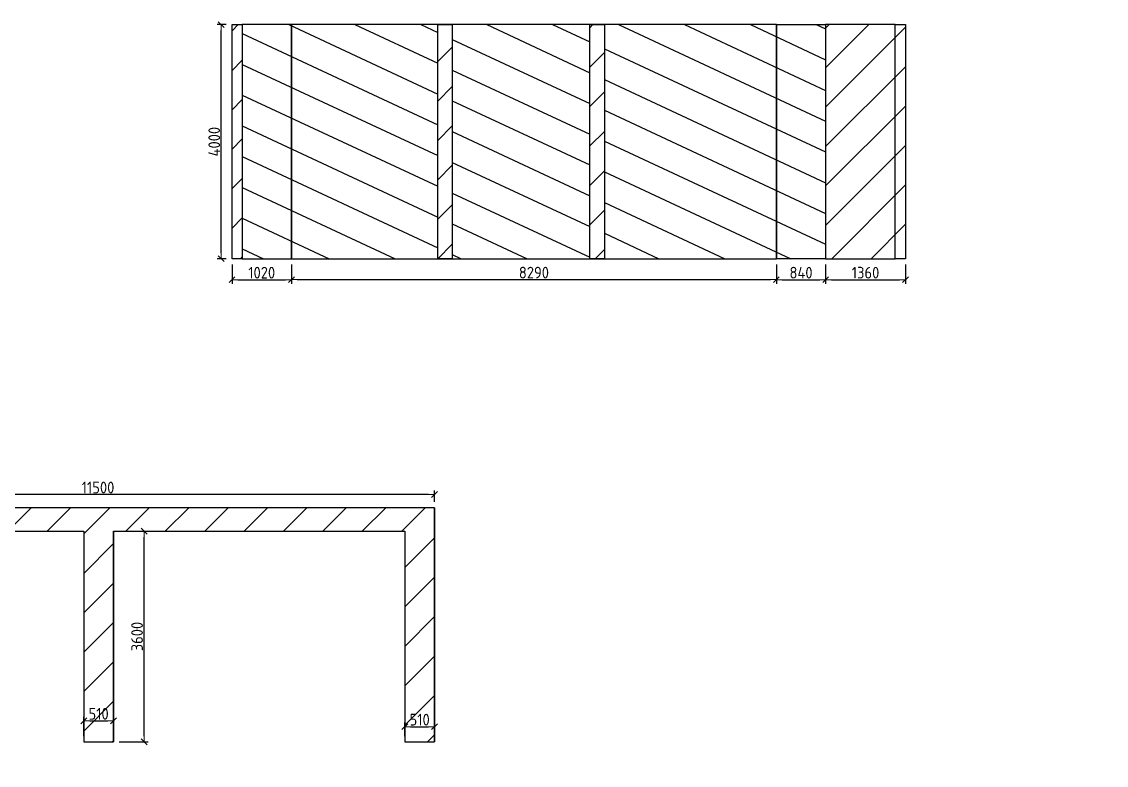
# Model space of a CAD drawing. Header units: millimetres. Extents: x -213536 to 1564669, y -45299 to 942238.
# Drawn here: x -56186 to -37645, y 108628 to 121335 of the extents above; entities that cross this region are included whole.
import ezdxf

# ---------------------------------------------------------------- set-up
doc = ezdxf.new("R2010")
doc.units = ezdxf.units.MM
doc.layers.add('1) мет уголки', color=6, linetype='Continuous')
doc.layers.add('Размеры', color=7, linetype='Continuous', lineweight=15)
doc.styles.add('СПДС', font='isocpeur.ttf', dxfattribs={"width": 0.9})
doc.dimstyles.new('Размера А3', dxfattribs={"dimtxt": 200, "dimasz": 100, "dimexe": 70, "dimexo": 100, "dimgap": 20, "dimtad": 1, "dimdec": 0, "dimrnd": 10, "dimzin": 0, "dimdsep": 46, "dimtxsty": 'СПДС', "dimblk": 'ARROWHEAD_6', "dimcen": 1, "dimclrd": 256, "dimclre": 256, "dimclrt": 256, "dimazin": 0, "dimtfac": 1, "dimtdec": 0, "dimtmove": 2, "dimatfit": 3, "dimfxl": 1, "dimtolj": 1, "dimtzin": 0, "dimarcsym": 0})

# ---------------------------------------------------------------- blocks, each defined once
blk = doc.blocks.new('ARROWHEAD_6')
at = {"color": 0, "linetype": 'Continuous'}
for p, q in [((0, 0), (-1, 0)), ((-0.5, -0.5), (0.5, 0.5))]:
    blk.add_line(p, q, dxfattribs=at)
blk = doc.blocks.new('*D822')
at = {"layer": 'Defpoints', "color": 0, "lineweight": 50, "transparency": 16777216}
for p in [(-52775, 121285), (-52591, 121285), (-52591, 117285)]:
    blk.add_point(p, dxfattribs=at)
at = {"layer": 'Размеры', "lineweight": -2, "transparency": 16777216}
for p, q in [((-52691, 121285), (-52845, 121285)), ((-52775, 117385), (-52775, 121185)), ((-52691, 117285), (-52845, 117285))]:
    blk.add_line(p, q, dxfattribs=at)
at = {"layer": 'Размеры', "lineweight": -2, "transparency": 16777216, "xscale": 100, "yscale": 100, "zscale": 100}
for p, rotation in [((-52775, 121285), 90), ((-52775, 117285), 270)]:
    blk.add_blockref('ARROWHEAD_6', p, dxfattribs=dict(at, rotation=rotation))
at = {"layer": 'Размеры', "lineweight": 25, "transparency": 16777216, "insert": (-52895, 119285), "char_height": 200, "attachment_point": 5, "rotation": 90, "style": 'СПДС'}
blk.add_mtext('\\A1;4000', dxfattribs=at)
blk = doc.blocks.new('*D823')
at = {"layer": 'Defpoints', "color": 0, "lineweight": 50, "transparency": 16777216}
for p in [(-52591, 117285), (-51575, 117285), (-51575, 116926)]:
    blk.add_point(p, dxfattribs=at)
at = {"layer": 'Размеры', "lineweight": -2, "transparency": 16777216}
for p, q in [((-52591, 117185), (-52591, 116856)), ((-51575, 117185), (-51575, 116856)), ((-52491, 116926), (-51675, 116926))]:
    blk.add_line(p, q, dxfattribs=at)
at = {"layer": 'Размеры', "lineweight": -2, "transparency": 16777216, "xscale": 100, "yscale": 100, "zscale": 100, "rotation": 180}
blk.add_blockref('ARROWHEAD_6', (-52591, 116926), dxfattribs=at)
at = {"layer": 'Размеры', "lineweight": -2, "transparency": 16777216, "xscale": 100, "yscale": 100, "zscale": 100}
blk.add_blockref('ARROWHEAD_6', (-51575, 116926), dxfattribs=at)
at = {"layer": 'Размеры', "lineweight": 25, "transparency": 16777216, "insert": (-52083, 117046), "char_height": 200, "attachment_point": 5, "style": 'СПДС'}
blk.add_mtext('\\A1;1020', dxfattribs=at)
blk = doc.blocks.new('*D824')
at = {"layer": 'Defpoints', "color": 0, "lineweight": 50, "transparency": 16777216}
for p in [(-51575, 117285), (-43285, 117285), (-43285, 116927)]:
    blk.add_point(p, dxfattribs=at)
at = {"layer": 'Размеры', "lineweight": -2, "transparency": 16777216}
for p, q in [((-51575, 117185), (-51575, 116857)), ((-43285, 117185), (-43285, 116857)), ((-51475, 116927), (-43385, 116927))]:
    blk.add_line(p, q, dxfattribs=at)
at = {"layer": 'Размеры', "lineweight": -2, "transparency": 16777216, "xscale": 100, "yscale": 100, "zscale": 100, "rotation": 180}
blk.add_blockref('ARROWHEAD_6', (-51575, 116927), dxfattribs=at)
at = {"layer": 'Размеры', "lineweight": -2, "transparency": 16777216, "xscale": 100, "yscale": 100, "zscale": 100}
blk.add_blockref('ARROWHEAD_6', (-43285, 116927), dxfattribs=at)
at = {"layer": 'Размеры', "lineweight": 25, "transparency": 16777216, "insert": (-47430, 117047), "char_height": 200, "attachment_point": 5, "style": 'СПДС'}
blk.add_mtext('\\A1;8290', dxfattribs=at)
blk = doc.blocks.new('*D825')
at = {"layer": 'Defpoints', "color": 0, "lineweight": 50, "transparency": 16777216}
for p in [(-43285, 117285), (-42443, 117285), (-42443, 116926)]:
    blk.add_point(p, dxfattribs=at)
at = {"layer": 'Размеры', "lineweight": -2, "transparency": 16777216}
for p, q in [((-43285, 117185), (-43285, 116856)), ((-42443, 117185), (-42443, 116856)), ((-43185, 116926), (-42543, 116926))]:
    blk.add_line(p, q, dxfattribs=at)
at = {"layer": 'Размеры', "lineweight": -2, "transparency": 16777216, "xscale": 100, "yscale": 100, "zscale": 100, "rotation": 180}
blk.add_blockref('ARROWHEAD_6', (-43285, 116926), dxfattribs=at)
at = {"layer": 'Размеры', "lineweight": -2, "transparency": 16777216, "xscale": 100, "yscale": 100, "zscale": 100}
blk.add_blockref('ARROWHEAD_6', (-42443, 116926), dxfattribs=at)
at = {"layer": 'Размеры', "lineweight": 25, "transparency": 16777216, "insert": (-42864, 117046), "char_height": 200, "attachment_point": 5, "style": 'СПДС'}
blk.add_mtext('\\A1;840', dxfattribs=at)
blk = doc.blocks.new('*D826')
at = {"layer": 'Defpoints', "color": 0, "lineweight": 50, "transparency": 16777216}
for p in [(-42443, 117285), (-41078, 117285), (-41078, 116926)]:
    blk.add_point(p, dxfattribs=at)
at = {"layer": 'Размеры', "lineweight": -2, "transparency": 16777216}
for p, q in [((-42443, 117185), (-42443, 116856)), ((-41078, 117185), (-41078, 116856)), ((-42343, 116926), (-41178, 116926))]:
    blk.add_line(p, q, dxfattribs=at)
at = {"layer": 'Размеры', "lineweight": -2, "transparency": 16777216, "xscale": 100, "yscale": 100, "zscale": 100, "rotation": 180}
blk.add_blockref('ARROWHEAD_6', (-42443, 116926), dxfattribs=at)
at = {"layer": 'Размеры', "lineweight": -2, "transparency": 16777216, "xscale": 100, "yscale": 100, "zscale": 100}
blk.add_blockref('ARROWHEAD_6', (-41078, 116926), dxfattribs=at)
at = {"layer": 'Размеры', "lineweight": 25, "transparency": 16777216, "insert": (-41761, 117046), "char_height": 200, "attachment_point": 5, "style": 'СПДС'}
blk.add_mtext('\\A1;1360', dxfattribs=at)
blk = doc.blocks.new('*D860')
at = {"layer": 'Defpoints', "color": 0, "lineweight": 50, "transparency": 16777216}
for p in [(-60632, 113255), (-60632, 113028), (-49130, 113028)]:
    blk.add_point(p, dxfattribs=at)
at = {"layer": 'Размеры', "lineweight": -2, "transparency": 16777216}
for p, q in [((-60632, 113128), (-60632, 113325)), ((-49130, 113128), (-49130, 113325)), ((-49230, 113255), (-60532, 113255))]:
    blk.add_line(p, q, dxfattribs=at)
at = {"layer": 'Размеры', "lineweight": -2, "transparency": 16777216, "xscale": 100, "yscale": 100, "zscale": 100, "rotation": 180}
blk.add_blockref('ARROWHEAD_6', (-60632, 113255), dxfattribs=at)
at = {"layer": 'Размеры', "lineweight": -2, "transparency": 16777216, "xscale": 100, "yscale": 100, "zscale": 100}
blk.add_blockref('ARROWHEAD_6', (-49130, 113255), dxfattribs=at)
at = {"layer": 'Размеры', "lineweight": 25, "transparency": 16777216, "insert": (-54881, 113375), "char_height": 200, "attachment_point": 5, "style": 'СПДС'}
blk.add_mtext('\\A1;11500', dxfattribs=at)
blk = doc.blocks.new('*D865')
at = {"layer": 'Defpoints', "color": 0, "lineweight": 50, "transparency": 16777216}
for p in [(-54617, 109388), (-55124, 109028), (-54617, 109028)]:
    blk.add_point(p, dxfattribs=at)
at = {"layer": 'Размеры', "lineweight": -2, "transparency": 16777216}
for p, q in [((-55124, 109128), (-55124, 109458)), ((-54617, 109128), (-54617, 109458)), ((-55024, 109388), (-54717, 109388))]:
    blk.add_line(p, q, dxfattribs=at)
at = {"layer": 'Размеры', "lineweight": -2, "transparency": 16777216, "xscale": 100, "yscale": 100, "zscale": 100, "rotation": 180}
blk.add_blockref('ARROWHEAD_6', (-55124, 109388), dxfattribs=at)
at = {"layer": 'Размеры', "lineweight": -2, "transparency": 16777216, "xscale": 100, "yscale": 100, "zscale": 100}
blk.add_blockref('ARROWHEAD_6', (-54617, 109388), dxfattribs=at)
at = {"layer": 'Размеры', "lineweight": 25, "transparency": 16777216, "insert": (-54871, 109508), "char_height": 200, "attachment_point": 5, "style": 'СПДС'}
blk.add_mtext('\\A1;510', dxfattribs=at)
blk = doc.blocks.new('*D866')
at = {"layer": 'Defpoints', "color": 0, "lineweight": 50, "transparency": 16777216}
for p in [(-49130, 109288), (-49637, 109028), (-49130, 109028)]:
    blk.add_point(p, dxfattribs=at)
at = {"layer": 'Размеры', "lineweight": -2, "transparency": 16777216}
for p, q in [((-49637, 109128), (-49637, 109358)), ((-49537, 109288), (-49230, 109288)), ((-49130, 109128), (-49130, 109358))]:
    blk.add_line(p, q, dxfattribs=at)
at = {"layer": 'Размеры', "lineweight": -2, "transparency": 16777216, "xscale": 100, "yscale": 100, "zscale": 100, "rotation": 180}
blk.add_blockref('ARROWHEAD_6', (-49637, 109288), dxfattribs=at)
at = {"layer": 'Размеры', "lineweight": -2, "transparency": 16777216, "xscale": 100, "yscale": 100, "zscale": 100}
blk.add_blockref('ARROWHEAD_6', (-49130, 109288), dxfattribs=at)
at = {"layer": 'Размеры', "lineweight": 25, "transparency": 16777216, "insert": (-49383, 109408), "char_height": 200, "attachment_point": 5, "style": 'СПДС'}
blk.add_mtext('\\A1;510', dxfattribs=at)
blk = doc.blocks.new('*D902')
at = {"layer": 'Defpoints', "color": 0, "lineweight": 50, "transparency": 16777216}
for p in [(-54617, 112628), (-54094, 112628), (-54617, 109028)]:
    blk.add_point(p, dxfattribs=at)
at = {"layer": 'Размеры', "lineweight": -2, "transparency": 16777216}
for p, q in [((-54517, 112628), (-54024, 112628)), ((-54094, 109128), (-54094, 112528)), ((-54517, 109028), (-54024, 109028))]:
    blk.add_line(p, q, dxfattribs=at)
at = {"layer": 'Размеры', "lineweight": -2, "transparency": 16777216, "xscale": 100, "yscale": 100, "zscale": 100}
for p, rotation in [((-54094, 112628), 90), ((-54094, 109028), 270)]:
    blk.add_blockref('ARROWHEAD_6', p, dxfattribs=dict(at, rotation=rotation))
at = {"layer": 'Размеры', "lineweight": 25, "transparency": 16777216, "insert": (-54214, 110828), "char_height": 200, "attachment_point": 5, "rotation": 90, "style": 'СПДС'}
blk.add_mtext('\\A1;3600', dxfattribs=at)

msp = doc.modelspace()

# ---------------------------------------------------------------- hatches: boundary and pattern name
at = {"lineweight": 30}
h = msp.add_hatch(dxfattribs=at)
h.set_pattern_fill('ANSI31', color=2, scale=150)
h.paths.add_polyline_path([(-52416.2, 121284.7), (-52591, 121284.7), (-52591, 117284.7), (-52416.2, 117284.7)])
h.paths.add_polyline_path([(-48824.8, 121284.7), (-49074.8, 121284.7), (-49074.8, 117284.7), (-48824.8, 117284.7)])
h.paths.add_polyline_path([(-41253.1, 121284.7), (-42443.1, 121284.7), (-42443.1, 117284.7), (-41253.1, 117284.7)])
h.paths.add_polyline_path([(-46224.8, 121284.7), (-46474.8, 121284.7), (-46474.8, 117284.7), (-46224.8, 117284.7)])
h.paths.add_polyline_path([(-41078.3, 121284.7), (-41253.1, 121284.7), (-41253.1, 117284.7), (-41078.3, 117284.7)])
h.paths.add_polyline_path([(-27289.5, 121284.7), (-27789.7, 121284.7), (-27789.7, 117284.7), (-27289.5, 117284.7)])
h.paths.add_polyline_path([(-22949.6, 121284.7), (-27129.6, 121284.7), (-27129.6, 119684.7), (-22949.6, 119684.7)])
h.paths.add_polyline_path([(-19725.8, 121284.7), (-20225.8, 121284.7), (-20225.8, 117290.7), (-19725.8, 117290.7)])
h.paths.add_polyline_path([(17712.2, 121284.7), (17474.2, 121284.7), (17474.2, 117284.7), (17712.2, 117284.7)])
h.paths.add_polyline_path([(14474.2, 121284.7), (13974.2, 121284.7), (13974.2, 117290.7), (14474.2, 117290.7)])
h.paths.add_polyline_path([(8974.2, 121284.7), (8474.2, 121284.7), (8474.2, 117284.7), (8974.2, 117284.7)])
h.paths.add_polyline_path([(5974.2, 121284.7), (5474.2, 121284.7), (5474.2, 117284.7), (5974.2, 117284.7)])
h.paths.add_polyline_path([(2974.2, 121284.7), (2474.2, 121284.7), (2474.2, 117284.7), (2974.2, 117284.7)])
h.paths.add_polyline_path([(-3025.8, 121284.7), (-3525.8, 121284.7), (-3525.8, 117284.7), (-3025.8, 117284.7)])
h.paths.add_polyline_path([(-6025.8, 121284.7), (-6525.8, 121284.7), (-6525.8, 117284.7), (-6025.8, 117284.7)])
h.paths.add_polyline_path([(-12025.8, 121284.7), (-12525.8, 121284.7), (-12525.8, 117284.7), (-12025.8, 117284.7)])
h.paths.add_polyline_path([(-15325.8, 121284.7), (-15825.8, 121284.7), (-15825.8, 117284.7), (-15325.8, 117284.7)])
h.paths.add_polyline_path([(-78398, 117984.7), (-82578, 117984.7), (-82578, 117284.7), (-78398, 117284.7)])
h.paths.add_polyline_path([(-78128, 121284.7), (-78398, 121284.7), (-78398, 117284.7), (-78128, 117284.7)])
h.paths.add_polyline_path([(-78398, 121284.7), (-82578, 121284.7), (-82578, 120684.7), (-78398, 120684.7)])
h.paths.add_polyline_path([(-73538, 121284.7), (-77038, 121284.7), (-77038, 120684.7), (-73538, 120684.7)])
h.paths.add_polyline_path([(-77038, 121284.7), (-77308, 121284.7), (-77308, 117284.7), (-77038, 117284.7)])
h.paths.add_polyline_path([(-73538, 117984.7), (-77038, 117984.7), (-77038, 117284.7), (-73538, 117284.7)])
h.paths.add_polyline_path([(-72788, 121284.7), (-73038, 121284.7), (-73038, 117284.7), (-72788, 117284.7)])
h.paths.add_polyline_path([(-69400, 121284.7), (-72788, 121284.7), (-72788, 117284.7), (-69400, 117284.7)])
h.paths.add_polyline_path([(-63303, 121284.7), (-63828, 121284.7), (-63828, 117284.7), (-63303, 117284.7)])
h = msp.add_hatch(dxfattribs=at)
h.set_pattern_fill('ANSI31', color=4, scale=150, angle=110)
h.paths.add_polyline_path([(-66808, 121284.7), (-69400, 121284.7), (-69400, 117284.7), (-66808, 117284.7)])
h.paths.add_polyline_path([(-66348, 121284.7), (-66808, 121284.7), (-66808, 117284.7), (-66348, 117284.7)])
h.paths.add_polyline_path([(-63828, 121284.7), (-66348, 121284.7), (-66348, 117284.7), (-63828, 117284.7)])
h.paths.add_polyline_path([(-60056.4, 121284.7), (-63303, 121284.7), (-63303, 117284.7), (-60056.4, 117284.7)])
h.paths.add_polyline_path([(-59596.4, 121284.7), (-60056.4, 121284.7), (-60056.4, 117284.7), (-59596.4, 117284.7)])
h.paths.add_polyline_path([(-57621.6, 121284.7), (-57855, 121284.7), (-57855, 120917.3), (-58222.5, 120917.3), (-58222.5, 121284.7), (-59596.4, 121284.7), (-59596.4, 117284.7), (-59416.4, 117284.7), (-59416.4, 119784.7), (-57746.4, 119784.7), (-57746.4, 117284.7), (-57621.6, 117284.7)])
h.paths.add_polyline_path([(-56911.6, 121284.7), (-57621.6, 121284.7), (-57621.6, 117284.7), (-56911.6, 117284.7)])
h.paths.add_polyline_path([(-56643, 121284.7), (-56911.6, 121284.7), (-56911.6, 117284.7), (-56643, 117284.7)])
h.paths.add_polyline_path([(-51574.8, 121284.7), (-52416.2, 121284.7), (-52416.2, 117284.7), (-51574.8, 117284.7)])
h.paths.add_polyline_path([(-49074.8, 121284.7), (-51574.8, 121284.7), (-51574.8, 117284.7), (-49074.8, 117284.7)])
h.paths.add_polyline_path([(-46474.8, 121284.7), (-48824.8, 121284.7), (-48824.8, 117284.7), (-46474.8, 117284.7)])
h.paths.add_polyline_path([(-43284.6, 121284.7), (-46224.8, 121284.7), (-46224.8, 117284.7), (-43284.6, 117284.7)])
h.paths.add_polyline_path([(-42443.1, 121284.7), (-43284.6, 121284.7), (-43284.6, 117284.7), (-42443.1, 117284.7)])
h.paths.add_polyline_path([(-15825.8, 121284.7), (-19725.8, 121284.7), (-19725.8, 119383.1), (-19019.8, 119383.1), (-19019.8, 117583.1), (-19725.8, 117583.1), (-19725.8, 117284.7), (-17275.8, 117284.7), (-17275.8, 119434.7), (-16125.8, 119434.7), (-16125.8, 117284.7), (-15825.8, 117284.7)])
h.paths.add_polyline_path([(-17057.4, 120198.7), (-17057.4, 120698.7), (-16557.4, 120698.7), (-16557.4, 120198.7)], flags=16)
h.paths.add_polyline_path([(-18119.8, 119383.1), (-18119.8, 117583.1), (-18825.8, 117583.1), (-18825.8, 119383.1)], flags=16)
h.paths.add_polyline_path([(-12525.8, 121284.7), (-15325.8, 121284.7), (-15325.8, 117284.7), (-12525.8, 117284.7)])
h.paths.add_polyline_path([(-12619.8, 119377.1), (-12619.8, 117577.1), (-13325.8, 117577.1), (-13325.8, 119377.1)], flags=16)
h.paths.add_polyline_path([(-13519.8, 119383.1), (-13519.8, 117583.1), (-14225.8, 117583.1), (-14225.8, 119383.1)], flags=16)
h.paths.add_polyline_path([(-13707.2, 120579.7), (-13912.8, 120579.7), (-13912.8, 120785.2), (-13707.2, 120785.2)], flags=16)
h.paths.add_polyline_path([(-14548.7, 120579.7), (-14754.3, 120579.7), (-14754.3, 120785.2), (-14548.7, 120785.2)], flags=16)
h.paths.add_polyline_path([(-6525.8, 121284.7), (-10843.9, 121284.7), (-10843.9, 120834.7), (-11293.9, 120834.7), (-11293.9, 121284.7), (-12025.8, 121284.7), (-12025.8, 117284.7), (-11825.8, 117284.7), (-11825.8, 119784.7), (-10119.8, 119784.7), (-10119.8, 117284.7), (-6525.8, 117284.7)])
h.paths.add_polyline_path([(-8845.8, 119790.7), (-8005.8, 119790.7), (-8005.8, 118990.7), (-8845.8, 118990.7)], flags=16)
h.paths.add_polyline_path([(-11208.8, 120261.3), (-11658.8, 120261.3), (-11658.8, 120711.3), (-11208.8, 120711.3)], flags=16)
h.paths.add_polyline_path([(-3525.8, 121284.7), (-4718.1, 121284.7), (-4718.1, 120955.1), (-5047.7, 120955.1), (-5047.7, 121284.7), (-6025.8, 121284.7), (-6025.8, 117284.7), (-3525.8, 117284.7)])
h.paths.add_polyline_path([(-4945.8, 119790.7), (-4105.8, 119790.7), (-4105.8, 118990.7), (-4945.8, 118990.7)], flags=16)
h.paths.add_polyline_path([(2474.2, 121284.7), (1673.8, 121284.7), (1673.8, 120949.1), (1344.2, 120949.1), (1344.2, 121284.7), (31.7, 121284.7), (31.7, 120834.7), (-418.3, 120834.7), (-418.3, 121284.7), (-3025.8, 121284.7), (-3025.8, 117284.7), (374.2, 117284.7), (374.2, 119784.7), (2080.2, 119784.7), (2080.2, 117284.7), (2474.2, 117284.7)])
h.paths.add_polyline_path([(5474.2, 121284.7), (2974.2, 121284.7), (2974.2, 117284.7), (5474.2, 117284.7)])
h.paths.add_polyline_path([(4304.2, 119790.7), (5144.2, 119790.7), (5144.2, 118990.7), (4304.2, 118990.7)], flags=16)
h.paths.add_polyline_path([(8474.2, 121284.7), (5974.2, 121284.7), (5974.2, 117284.7), (8474.2, 117284.7)])
h.paths.add_polyline_path([(13974.2, 121284.7), (8974.2, 121284.7), (8974.2, 117284.7), (13974.2, 117284.7)])
h.paths.add_polyline_path([(11504.2, 119790.7), (13244.2, 119790.7), (13244.2, 118990.7), (11504.2, 118990.7)], flags=16)
h.paths.add_polyline_path([(17474.2, 121284.7), (15974.2, 121284.7), (15974.2, 120834.7), (15524.2, 120834.7), (15524.2, 121284.7), (14474.2, 121284.7), (14474.2, 117284.7), (14974.2, 117284.7), (14974.2, 119790.7), (16680.2, 119790.7), (16680.2, 117284.7), (17474.2, 117284.7)])
h = msp.add_hatch(dxfattribs=at)
h.set_pattern_fill('ANSI31', color=2, scale=150)
h.paths.add_polyline_path([(-81954.7, 113148.1), (-82474.7, 113148.1), (-82474.7, 109148.1), (-81954.7, 109148.1)])
h.paths.add_polyline_path([(-81447.2, 112228.1), (-81447.2, 112748.1), (-76472.2, 112748.1), (-76467.2, 112748.1), (-76467.2, 109148.1), (-75959.8, 109148.1), (-75959.8, 112228.1), (-75959.8, 112748.1), (-70452.2, 112748.1), (-70452.2, 112228.1), (-70452.2, 109148.1), (-69944.8, 109148.1), (-69944.8, 113148.1), (-81954.7, 113148.1), (-81954.7, 109148.1), (-81447.2, 109148.1)])
h.paths.add_polyline_path([(-80927.2, 112228.1), (-81447.2, 112228.1), (-81447.2, 108628.1), (-80927.2, 108628.1)])
h.paths.add_polyline_path([(-76472.2, 112748.1), (-81447.2, 112748.1), (-81447.2, 112228.1), (-80927.2, 112228.1), (-76472.2, 112228.1)], flags=17)
h.paths.add_polyline_path([(-76467.2, 112228.1), (-76987.2, 112228.1), (-76987.2, 108628.1), (-76467.2, 108628.1)])
h.paths.add_polyline_path([(-75439.8, 112228.1), (-75959.8, 112228.1), (-75959.8, 109148.1), (-75959.8, 108628.1), (-75439.8, 108628.1)])
h.paths.add_polyline_path([(-70452.2, 112748.1), (-75942.2, 112748.1), (-75942.2, 112228.1), (-75439.8, 112228.1), (-70452.2, 112228.1)], flags=17)
h.paths.add_polyline_path([(-70452.2, 112228.1), (-70972.2, 112228.1), (-70972.2, 108628.1), (-70452.2, 108628.1)])
h.paths.add_polyline_path([(-60632, 112628.1), (-63922, 112628.1), (-63922, 112328.1), (-60632, 112328.1)])
h.paths.add_polyline_path([(-60632, 113028.1), (-63922, 113028.1), (-63922, 112628.1), (-60632, 112628.1)])
h.paths.add_polyline_path([(-49129.6, 113028.1), (-49637, 113028.1), (-60632, 113028.1), (-60632, 112628.1), (-55124.5, 112628.1), (-55124.5, 109028.1), (-54617, 109028.1), (-54617, 112628.1), (-49637, 112628.1), (-49637, 109028.1), (-49129.6, 109028.1)])

# ---------------------------------------------------------------- linework, layer by layer
at = {"color": 2, "lineweight": 30}
for points in [[(-52591, 121284.7), (-52416.2, 121284.7), (-52416.2, 117284.7), (-52591, 117284.7)], [(-48824.8, 121284.7), (-48824.8, 117284.7), (-49074.8, 117284.7), (-49074.8, 121284.7)], [(-46224.8, 121284.7), (-46224.8, 117284.7), (-46474.8, 117284.7), (-46474.8, 121284.7)], [(-42443.1, 121284.7), (-42443.1, 117284.7), (-41253.1, 117284.7), (-41253.1, 121284.7)], [(-41253.1, 121284.7), (-41078.3, 121284.7), (-41078.3, 117284.7), (-41253.1, 117284.7)]]:
    msp.add_lwpolyline(points, close=True, dxfattribs=at)
at = {"color": 4, "lineweight": 30}
for points in [[(-51574.8, 121284.7), (-52416.2, 121284.7), (-52416.2, 117284.7), (-51574.8, 117284.7)], [(-51574.8, 121284.7), (-51574.8, 117284.7), (-43284.6, 117284.7), (-43284.6, 121284.7)], [(-43284.6, 121284.7), (-42443.1, 121284.7), (-42443.1, 117284.7), (-43284.6, 117284.7)]]:
    msp.add_lwpolyline(points, close=True, dxfattribs=at)
at = {"color": 2, "lineweight": 30}
for points in [[(-49129.6, 112628.1), (-49129.6, 113028.1), (-60632, 113028.1), (-60632, 112628.1)], [(-54617, 113028.1), (-55124.5, 113028.1)], [(-49637, 112628.1), (-49637, 109028.1), (-49129.6, 109028.1), (-49129.6, 113028.1), (-49637, 113028.1)], [(-60632, 112628.1), (-55124.5, 112628.1)], [(-55124.5, 112628.1), (-55124.5, 109028.1), (-54617, 109028.1), (-54617, 112628.1)], [(-54617, 112628.1), (-49637, 112628.1)]]:
    msp.add_lwpolyline(points, dxfattribs=at)
at = {"layer": '1) мет уголки', "lineweight": 30}
for points in [[(-51574.8, 121284.7), (-51574.8, 117284.7)], [(-43284.6, 121284.7), (-43284.6, 117284.7)], [(-49129.6, 113028.1), (-49129.6, 109028.1)], [(-60632, 112628.1), (-55124.5, 112628.1)], [(-55124.5, 112628.1), (-55124.5, 109028.1)], [(-54617, 112628.1), (-54617, 109028.1)], [(-54617, 112628.1), (-49637, 112628.1)], [(-49637, 112628.1), (-49637, 109028.1)]]:
    msp.add_lwpolyline(points, dxfattribs=at)

# ---------------------------------------------------------------- dimensions: what is measured, and where the dimension line sits
at = {"layer": 'Размеры', "lineweight": 25}
for base, p1, p2, picture, middle in [((-52774.7, 121284.7), (-52591, 117284.7), (-52591, 121284.7), '*D822', (-52894.7, 119284.7)), ((-54094, 112628.1), (-54617, 109028.1), (-54617, 112628.1), '*D902', (-54214, 110828.1))]:
    dim = msp.add_linear_dim(base=base, p1=p1, p2=p2, angle=90, dimstyle='Размера А3', dxfattribs=at)
    dim.commit()
    dim.dimension.update_dxf_attribs({"geometry": picture, "text_midpoint": middle})
for base, p1, p2, picture, middle in [((-51574.8, 116926.3), (-52591, 117284.7), (-51574.8, 117284.7), '*D823', (-52082.9, 117046.3)), ((-43284.6, 116926.7), (-51574.8, 117284.7), (-43284.6, 117284.7), '*D824', (-47429.7, 117046.7)), ((-42443.1047, 116926.2946), (-43284.5618, 117284.7185), (-42443.1047, 117284.7185), '*D825', (-42863.8332, 117046.2946)), ((-41078.3, 116926.3), (-42443.1, 117284.7), (-41078.3, 117284.7), '*D826', (-41760.7, 117046.3)), ((-60632, 113254.7), (-49129.6, 113028.1), (-60632, 113028.1), '*D860', (-54880.8, 113374.7)), ((-54617.0264, 109387.7915), (-55124.4746, 109028.1277), (-54617.0264, 109028.1277), '*D865', (-54870.7505, 109507.7915)), ((-49129.6, 109288.4), (-49637, 109028.1), (-49129.6, 109028.1), '*D866', (-49383.3, 109408.4))]:
    dim = msp.add_linear_dim(base=base, p1=p1, p2=p2, dimstyle='Размера А3', dxfattribs=at)
    dim.commit()
    dim.dimension.update_dxf_attribs({"geometry": picture, "text_midpoint": middle})

doc.saveas('drawing.dxf')
